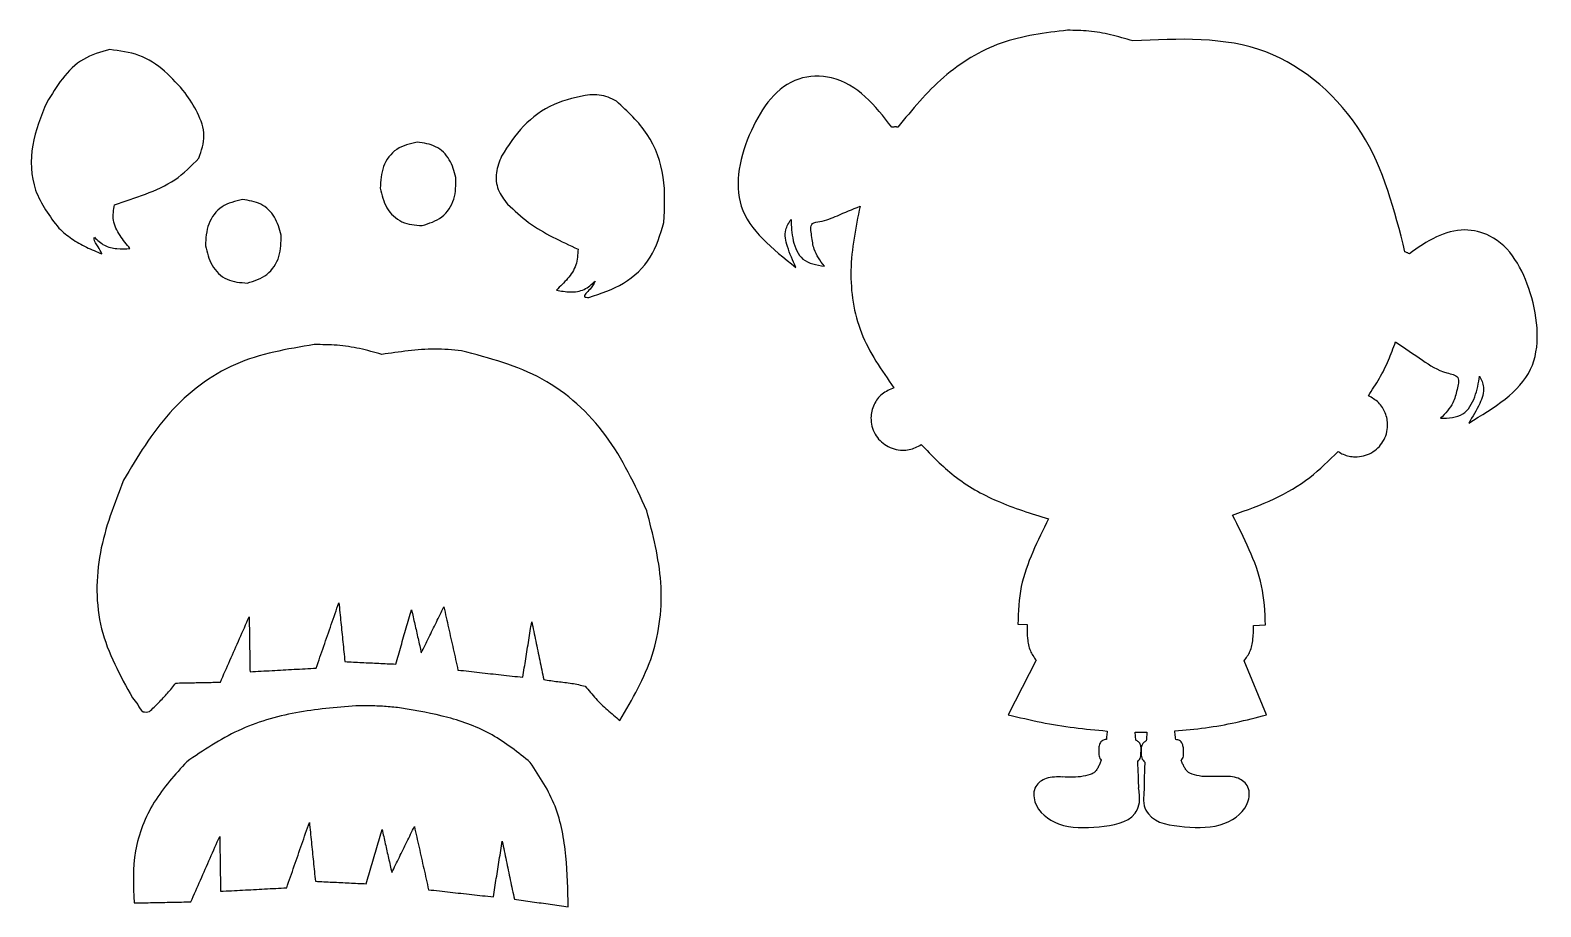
# Model space of a CAD drawing. Extents: x 10 to 590, y 56 to 798.
# Drawn here: x 10 to 590, y 461 to 798 of the extents above; entities that cross this region are included whole.
import ezdxf

# ---------------------------------------------------------------- set-up
doc = ezdxf.new("R2010")
doc.units = 0
doc.layers.add('Layer_1', color=7, linetype='CONTINUOUS')

msp = doc.modelspace()

# ---------------------------------------------------------------- linework, layer by layer
at = {"layer": 'Layer_1', "color": 7}
for points in [[(408.365333, 798.244216), (408.365333, 798.244216)], [(40.12009, 790.764606), (40.12009, 790.764606)], [(224.679093, 773.436952), (224.679093, 773.436952)], [(158.340173, 755.184255), (158.340173, 755.184255)], [(91.125669, 733.068545), (91.125669, 733.068545)], [(118.766413, 677.298836), (118.766413, 677.298836)], [(389.215333, 569.719212), (392.765333, 569.619212)], [(479.840333, 569.294292), (484.415333, 569.444292)], [(396.215333, 555.844212), (385.540333, 534.894212)], [(484.790333, 534.894292), (476.190333, 555.644292)], [(134.752709, 538.329148), (134.752709, 538.329148)], [(423.240333, 525.419212), (423.190333, 525.419212)], [(449.965293, 525.344292), (449.940333, 525.344292)], [(420.340333, 522.169212), (420.315373, 519.944212)], [(436.565333, 519.669212), (436.615333, 521.594212), (436.615333, 521.894212)], [(436.615333, 521.594252), (436.690293, 519.369252)], [(452.940253, 519.919292), (452.865293, 522.144292)], [(466.940253, 511.144292), (466.940253, 511.194292)], [(406.490373, 510.969212), (406.490373, 510.944252)], [(435.665373, 506.819252), (435.690333, 506.844212)], [(437.790293, 506.569252), (437.815253, 506.544292)]]:
    msp.add_lwpolyline(points, dxfattribs=at)
for points, knots in [([(408.365333, 798.244216), (399.664302, 797.192144), (382.385029, 795.102847), (359.57799, 781.063213), (348.626123, 767.695578), (343.115333, 760.969216)], [0, 0, 0, 0, 26.053219, 51.738781, 77.753435, 77.753435, 77.753435, 77.753435]), ([(433.415333, 794.094216), (430.589859, 794.952874), (425.061163, 796.633037), (416.641222, 798.02826), (411.090907, 798.173093), (408.365333, 798.244216)], [0, 0, 0, 0, 8.853832, 17.324586, 25.497967, 25.497967, 25.497967, 25.497967]), ([(538.040333, 712.994292), (534.040375, 728.889824), (526.070216, 760.562636), (485.301028, 796.725418), (451.056165, 794.988809), (433.415333, 794.094216)], [0, 0, 0, 0, 48.625607, 96.88947, 148.167067, 148.167067, 148.167067, 148.167067]), ([(40.12009, 790.764606), (36.59307, 789.802698), (29.481683, 787.863242), (21.586545, 779.788518), (17.806884, 773.569246), (15.92009, 770.464606)], [0, 0, 0, 0, 10.789888, 21.755217, 32.685367, 32.685367, 32.685367, 32.685367]), ([(69.17009, 774.114606), (66.64091, 776.999123), (61.563058, 782.790387), (51.675157, 789.406529), (43.95284, 790.31414), (40.12009, 790.764606)], [0, 0, 0, 0, 11.517207, 23.123173, 34.559603, 34.559603, 34.559603, 34.559603]), ([(340.740333, 760.919216), (337.598952, 765.048264), (331.458362, 773.119488), (318.776267, 781.006861), (299.32257, 780.450672), (284.468587, 759.727279), (277.614006, 727.813206), (294.923679, 714.11505), (303.890333, 707.019212)], [0, 0, 0, 0, 15.519018, 30.335678, 42.987134, 69.86109, 99.208963, 130.75057, 130.75057, 130.75057, 130.75057]), ([(74.42009, 749.039606), (75.383983, 751.908401), (77.336354, 757.719166), (74.156525, 766.637603), (70.829545, 771.626306), (69.17009, 774.114606)], [0, 0, 0, 0, 8.842188, 17.909916, 26.933754, 26.933754, 26.933754, 26.933754]), ([(224.679093, 773.436952), (219.970496, 772.497517), (210.527649, 770.613529), (198.518668, 761.887964), (193.338074, 753.814061), (190.754093, 749.786952)], [0, 0, 0, 0, 14.283944, 28.645711, 42.937622, 42.937622, 42.937622, 42.937622]), ([(234.929093, 770.911952), (233.874451, 771.463327), (231.76471, 772.566318), (228.251909, 773.398075), (225.870885, 773.423983), (224.679093, 773.436952)], [0, 0, 0, 0, 3.560759, 7.123068, 10.693048, 10.693048, 10.693048, 10.693048]), ([(15.92009, 770.464606), (13.722273, 765.099559), (9.332322, 754.383338), (9.971, 736.065307), (17.014184, 726.717626), (20.52009, 722.064604)], [0, 0, 0, 0, 17.338245, 34.631656, 51.771689, 51.771689, 51.771689, 51.771689]), ([(253.104093, 724.211948), (253.425999, 730.060847), (254.071107, 741.782154), (247.917762, 758.979919), (239.244079, 766.947992), (234.929093, 770.911952)], [0, 0, 0, 0, 17.491967, 35.054243, 52.440403, 52.440403, 52.440403, 52.440403]), ([(343.115333, 760.969216), (343.03236, 760.975388), (342.865962, 760.987765), (342.61648, 761.012096), (342.266916, 761.024437), (341.819585, 761.0106), (341.277209, 760.980939), (340.918632, 760.939714), (340.740333, 760.919216)], [0, 0, 0, 0, 0.249606, 0.500577, 0.751813, 1.298301, 1.842566, 2.380862, 2.380862, 2.380862, 2.380862]), ([(158.340173, 755.184255), (155.563579, 754.560504), (149.999338, 753.31052), (144.536886, 745.948681), (144.272264, 740.295626), (144.139477, 737.458927)], [0, 0, 0, 0, 8.325527, 16.684198, 25.103243, 25.103243, 25.103243, 25.103243]), ([(173.192157, 741.545455), (172.555879, 743.925636), (171.289166, 748.664148), (165.691926, 754.170092), (160.793859, 754.845773), (158.340173, 755.184255)], [0, 0, 0, 0, 7.322665, 14.578109, 21.861178, 21.861178, 21.861178, 21.861178]), ([(190.754093, 749.786952), (189.925991, 747.711329), (188.285417, 743.599258), (188.918042, 736.615944), (191.668493, 733.105443), (193.054093, 731.336952)], [0, 0, 0, 0, 6.6579, 13.190139, 19.821682, 19.821682, 19.821682, 19.821682]), ([(41.97009, 731.114606), (45.936438, 732.41991), (53.878238, 735.033515), (65.598582, 740.026687), (71.491163, 746.047126), (74.42009, 749.039606)], [0, 0, 0, 0, 12.560979, 25.150794, 37.593089, 37.593089, 37.593089, 37.593089]), ([(160.217421, 723.09222), (162.897231, 723.92794), (168.270934, 725.603774), (173.20815, 733.153925), (173.197495, 738.744226), (173.192157, 741.545455)], [0, 0, 0, 0, 8.227787, 16.498811, 24.805888, 24.805888, 24.805888, 24.805888]), ([(91.125669, 733.068545), (88.349075, 732.444794), (82.784834, 731.19481), (77.32238, 723.832973), (77.057758, 718.179918), (76.924971, 715.34322)], [0, 0, 0, 0, 8.325527, 16.684198, 25.103242, 25.103242, 25.103242, 25.103242]), ([(105.977653, 719.429748), (105.341375, 721.809928), (104.074662, 726.54844), (98.477422, 732.054383), (93.579355, 732.730063), (91.125669, 733.068545)], [0, 0, 0, 0, 7.322664, 14.578107, 21.861176, 21.861176, 21.861176, 21.861176]), ([(144.139477, 737.458927), (144.738361, 734.845655), (145.931337, 729.640023), (152.156485, 723.658551), (157.530173, 723.281016), (160.217421, 723.09222)], [0, 0, 0, 0, 7.951771, 15.839913, 23.730424, 23.730424, 23.730424, 23.730424]), ([(47.89509, 714.239604), (46.570306, 715.867954), (43.916598, 719.129742), (40.882035, 724.934799), (41.614603, 729.095553), (41.97009, 731.114606)], [0, 0, 0, 0, 6.340038, 12.699882, 18.695523, 18.695523, 18.695523, 18.695523]), ([(193.054093, 731.336952), (195.670998, 728.879341), (200.928312, 723.942048), (210.352885, 718.539391), (216.889634, 715.503216), (220.154093, 713.986948)], [0, 0, 0, 0, 10.735527, 21.567472, 32.373494, 32.373494, 32.373494, 32.373494]), ([(314.840333, 707.444212), (313.268178, 709.586066), (310.601055, 713.219669), (310.1162, 718.654786), (309.112827, 724.227454), (314.8148, 724.680365), (320.434454, 727.189853), (325.617702, 729.312245), (328.565333, 730.519216)], [0, 0, 0, 0, 7.633556, 12.950139, 17.58377, 20.431542, 27.593129, 37.035584, 37.035584, 37.035584, 37.035584]), ([(328.565333, 730.519216), (326.902628, 722.340266), (323.623433, 706.20969), (327.397472, 680.962581), (336.839298, 667.479012), (341.590333, 660.694212)], [0, 0, 0, 0, 24.965352, 49.236823, 73.820006, 73.820006, 73.820006, 73.820006]), ([(20.52009, 722.064604), (22.141902, 720.64929), (25.395309, 717.810125), (31.111885, 714.70242), (35.083905, 713.010592), (37.07009, 712.164604)], [0, 0, 0, 0, 6.439774, 12.9184, 19.398166, 19.398166, 19.398166, 19.398166]), ([(224.341157, 695.430652), (228.924512, 696.940744), (238.049138, 699.947063), (248.996384, 710.317635), (251.732746, 719.573372), (253.104093, 724.211948)], [0, 0, 0, 0, 14.388589, 28.645061, 42.96765, 42.96765, 42.96765, 42.96765]), ([(303.890333, 707.019212), (302.715304, 709.603728), (300.664538, 714.114461), (299.152264, 721.005679), (301.214358, 724.165312), (302.065333, 725.469212)], [0, 0, 0, 0, 8.640812, 15.08073, 19.605633, 19.605633, 19.605633, 19.605633]), ([(302.065333, 725.469212), (302.150653, 722.754702), (302.318578, 717.412087), (305.913151, 708.877607), (311.7809, 707.93545), (314.840333, 707.444212)], [0, 0, 0, 0, 8.239372, 16.216478, 24.906882, 24.906882, 24.906882, 24.906882]), ([(562.540333, 647.119292), (572.334203, 653.00949), (591.240343, 664.37996), (588.50716, 697.032886), (576.849516, 718.225443), (560.537834, 722.371764), (549.505773, 719.088739), (543.090772, 714.608985), (539.740333, 712.269292)], [0, 0, 0, 0, 31.541049, 60.887011, 87.760031, 97.657126, 108.852909, 121.093085, 121.093085, 121.093085, 121.093085]), ([(37.07009, 712.164604), (36.684908, 713.083486), (35.857159, 715.058145), (33.908436, 717.039793), (34.181087, 718.395645), (34.22009, 718.589604)], [0, 0, 0, 0, 3.045393, 6.544487, 7.1286, 7.1286, 7.1286, 7.1286]), ([(34.22009, 718.589604), (35.419419, 717.430713), (37.836935, 715.094707), (42.90713, 714.047881), (46.229212, 714.175572), (47.89509, 714.239604)], [0, 0, 0, 0, 4.911123, 9.899476, 14.916964, 14.916964, 14.916964, 14.916964]), ([(76.924971, 715.34322), (77.523855, 712.729948), (78.716832, 707.524316), (84.941981, 701.542846), (90.315669, 701.165312), (93.002917, 700.976516)], [0, 0, 0, 0, 7.951771, 15.839911, 23.730423, 23.730423, 23.730423, 23.730423]), ([(93.002917, 700.976516), (95.682727, 701.812236), (101.056429, 703.488069), (105.993646, 711.038218), (105.982992, 716.628519), (105.977653, 719.429748)], [0, 0, 0, 0, 8.227786, 16.498809, 24.805886, 24.805886, 24.805886, 24.805886]), ([(220.154093, 713.986948), (220.039125, 711.922429), (219.809053, 707.790948), (216.294352, 702.493817), (213.324846, 699.679521), (211.829093, 698.261948)], [0, 0, 0, 0, 6.101456, 12.210131, 18.409998, 18.409998, 18.409998, 18.409998]), ([(539.740333, 712.269292), (539.556063, 712.359661), (539.18709, 712.540611), (538.621534, 712.787221), (538.234017, 712.925286), (538.040333, 712.994292)], [0, 0, 0, 0, 0.615699, 1.232851, 1.849531, 1.849531, 1.849531, 1.849531]), ([(211.829093, 698.261948), (213.599044, 697.927427), (217.120513, 697.26187), (222.717149, 698.029313), (225.408685, 700.484622), (226.754093, 701.711948)], [0, 0, 0, 0, 5.410872, 10.76539, 16.117043, 16.117043, 16.117043, 16.117043]), ([(226.754093, 701.711948), (226.28216, 700.749959), (225.349654, 698.849135), (221.411208, 695.575882), (223.628812, 695.465961), (224.341157, 695.430652)], [0, 0, 0, 0, 3.668306, 7.248324, 8.942521, 8.942521, 8.942521, 8.942521]), ([(118.766413, 677.298836), (108.347542, 675.57595), (87.497671, 672.128174), (61.583465, 652.172281), (50.807154, 634.166654), (45.414069, 625.155604)], [0, 0, 0, 0, 31.30413, 62.644706, 94.042678, 94.042678, 94.042678, 94.042678]), ([(144.679285, 673.517068), (141.866392, 674.316622), (136.244249, 675.914696), (127.542924, 677.258194), (121.693592, 677.285281), (118.766413, 677.298836)], [0, 0, 0, 0, 8.76928, 17.527205, 26.300199, 26.300199, 26.300199, 26.300199]), ([(175.366413, 674.898836), (171.946035, 675.234797), (165.09427, 675.907801), (154.821273, 674.965058), (148.048364, 673.998077), (144.679285, 673.517068)], [0, 0, 0, 0, 10.28798, 20.609077, 30.824806, 30.824806, 30.824806, 30.824806]), ([(246.581005, 613.405268), (241.963438, 623.397068), (232.741029, 643.353132), (207.451012, 666.493846), (186.064536, 672.096319), (175.366413, 674.898836)], [0, 0, 0, 0, 32.869647, 65.648708, 98.457735, 98.457735, 98.457735, 98.457735]), ([(523.965333, 657.644292), (525.424532, 659.842735), (528.315181, 664.197816), (531.810283, 671.175154), (533.550742, 676.015033), (534.415333, 678.419292)], [0, 0, 0, 0, 7.911404, 15.672358, 23.333381, 23.333381, 23.333381, 23.333381]), ([(534.415333, 678.419292), (537.906985, 676.009996), (544.349037, 671.564877), (551.533688, 666.695222), (559.503304, 665.35837), (557.93878, 659.510113), (556.642919, 654.106184), (553.558964, 650.859113), (551.740333, 648.944292)], [0, 0, 0, 0, 12.562632, 23.177886, 27.676042, 32.305094, 37.614176, 45.244833, 45.244833, 45.244833, 45.244833]), ([(551.740333, 648.944292), (554.838131, 649.042625), (560.778774, 649.231199), (565.438338, 657.234487), (566.285143, 662.512818), (566.715333, 665.194292)], [0, 0, 0, 0, 8.6939, 16.672274, 24.910619, 24.910619, 24.910619, 24.910619]), ([(566.715333, 665.194292), (567.391995, 663.792128), (569.032601, 660.392505), (566.643639, 653.750375), (564.034871, 649.534517), (562.540333, 647.119292)], [0, 0, 0, 0, 4.524346, 10.969524, 19.614578, 19.614578, 19.614578, 19.614578]), ([(341.590333, 660.694212), (340.001098, 660.00797), (336.833052, 658.639985), (333.612797, 654.327807), (332.279854, 648.752464), (333.829304, 642.67217), (338.447991, 637.917677), (343.597709, 636.452469), (347.4466, 636.817941), (349.904672, 637.556657), (351.332101, 638.43394), (352.040333, 638.869212)], [0, 0, 0, 0, 5.118784, 10.203998, 15.468248, 21.884959, 28.11439, 34.532671, 37.138034, 39.662021, 42.147526, 42.147526, 42.147526, 42.147526]), ([(512.340333, 636.169292), (512.995527, 635.782526), (514.316437, 635.002783), (516.558302, 634.312788), (520.250651, 633.882088), (525.36585, 635.182876), (530.115817, 639.804605), (531.802346, 645.714416), (530.774438, 651.075892), (528.114217, 655.263371), (525.348956, 656.850272), (523.965333, 657.644292)], [0, 0, 0, 0, 2.276304, 4.589163, 6.971592, 13.388304, 19.617734, 26.036016, 30.928872, 35.649375, 40.376664, 40.376664, 40.376664, 40.376664]), ([(352.040333, 638.869212), (356.100571, 634.655591), (364.614768, 625.819757), (381.567751, 616.250158), (394.337188, 612.317966), (400.990333, 610.269212)], [0, 0, 0, 0, 17.486411, 36.66847, 57.534218, 57.534218, 57.534218, 57.534218]), ([(471.790333, 611.719292), (477.192882, 613.631434), (487.612529, 617.319295), (501.537896, 625.484298), (508.834944, 632.702013), (512.340333, 636.169292)], [0, 0, 0, 0, 17.179612, 33.133527, 47.882919, 47.882919, 47.882919, 47.882919]), ([(45.414069, 625.155604), (41.868973, 616.038971), (34.776763, 597.800515), (34.586165, 567.284338), (44.102148, 550.013655), (48.844221, 541.407204)], [0, 0, 0, 0, 29.271129, 58.55892, 87.651391, 87.651391, 87.651391, 87.651391]), ([(236.241413, 532.698836), (240.989402, 540.842006), (250.493985, 557.143101), (253.638743, 586.055249), (248.934613, 604.284606), (246.581005, 613.405268)], [0, 0, 0, 0, 28.05465, 56.160135, 84.302541, 84.302541, 84.302541, 84.302541]), ([(400.990333, 610.269212), (398.918584, 606.057223), (394.782895, 597.649119), (389.746117, 584.167583), (389.39421, 574.588381), (389.215333, 569.719212)], [0, 0, 0, 0, 14.102984, 28.152821, 42.677355, 42.677355, 42.677355, 42.677355]), ([(484.415333, 569.444292), (484.208645, 574.52942), (483.801849, 584.537812), (478.326709, 598.549696), (473.97268, 607.322263), (471.790333, 611.719292)], [0, 0, 0, 0, 15.162852, 29.84306, 44.595372, 44.595372, 44.595372, 44.595372]), ([(119.491413, 552.848836), (120.456386, 555.643864), (122.386333, 561.233922), (125.290797, 569.615712), (127.224541, 575.204461), (128.191413, 577.998836)], [0, 0, 0, 0, 8.870749, 17.741506, 26.612263, 26.612263, 26.612263, 26.612263]), ([(128.191413, 577.998836), (128.449273, 575.482118), (128.964993, 570.448679), (129.730408, 562.897695), (130.254411, 557.865118), (130.516413, 555.348836)], [0, 0, 0, 0, 7.589681, 15.179369, 22.769023, 22.769023, 22.769023, 22.769023]), ([(150.066413, 554.398836), (150.741874, 556.720923), (152.092798, 561.365099), (154.116589, 568.332118), (155.466471, 572.976597), (156.141413, 575.298836)], [0, 0, 0, 0, 7.255002, 14.510007, 21.765009, 21.765009, 21.765009, 21.765009]), ([(156.141413, 575.298836), (156.558031, 573.45438), (157.391267, 569.76547), (158.640983, 564.232073), (159.474603, 560.543248), (159.891413, 558.698836)], [0, 0, 0, 0, 5.672766, 11.345531, 17.018299, 17.018299, 17.018299, 17.018299]), ([(159.891413, 558.698836), (160.85715, 560.667375), (162.788625, 564.604453), (165.676336, 570.514724), (167.603054, 574.454132), (168.566413, 576.423836)], [0, 0, 0, 0, 6.578004, 13.15601, 19.734015, 19.734015, 19.734015, 19.734015]), ([(168.566413, 576.423836), (169.169234, 573.721068), (170.374878, 568.315532), (172.184144, 560.207407), (173.38899, 554.801693), (173.991413, 552.098836)], [0, 0, 0, 0, 8.307534, 16.615069, 24.922605, 24.922605, 24.922605, 24.922605]), ([(82.641405, 547.448836), (83.878071, 550.240551), (86.351426, 555.824031), (90.026905, 564.214495), (92.486573, 569.804059), (93.716405, 572.598836)], [0, 0, 0, 0, 9.160073, 18.320315, 27.48052, 27.48052, 27.48052, 27.48052]), ([(93.716405, 572.598836), (93.752557, 570.248836), (93.824861, 565.548837), (93.934024, 558.498849), (94.005611, 553.79884), (94.041405, 551.448836)], [0, 0, 0, 0, 7.050834, 14.101666, 21.152497, 21.152497, 21.152497, 21.152497]), ([(198.941413, 549.348836), (199.313548, 551.72194), (200.057823, 556.468171), (201.20573, 563.58252), (201.962852, 568.326732), (202.341413, 570.698836)], [0, 0, 0, 0, 7.206305, 14.412682, 21.619046, 21.619046, 21.619046, 21.619046]), ([(202.341413, 570.698836), (202.857171, 568.223628), (203.888692, 563.273198), (205.416517, 555.843565), (206.466453, 550.897054), (206.991413, 548.423836)], [0, 0, 0, 0, 7.585113, 15.170276, 22.755209, 22.755209, 22.755209, 22.755209]), ([(392.765333, 569.619212), (392.759222, 567.809209), (392.747727, 564.404248), (393.683301, 559.54715), (395.404244, 557.030378), (396.215333, 555.844212)], [0, 0, 0, 0, 5.438754, 10.231331, 14.503669, 14.503669, 14.503669, 14.503669]), ([(476.190333, 555.644292), (477.029456, 556.807809), (478.807194, 559.272794), (479.814152, 564.102187), (479.831243, 567.491735), (479.840333, 569.294292)], [0, 0, 0, 0, 4.263254, 9.031977, 14.448447, 14.448447, 14.448447, 14.448447]), ([(94.041405, 551.448836), (96.868987, 551.607895), (102.524162, 551.926013), (111.007512, 552.392541), (116.66345, 552.696738), (119.491413, 552.848836)], [0, 0, 0, 0, 8.496158, 16.992345, 25.488495, 25.488495, 25.488495, 25.488495]), ([(130.516413, 555.348836), (132.688458, 555.239686), (137.032559, 555.021387), (143.549057, 554.70103), (147.893967, 554.499567), (150.066413, 554.398836)], [0, 0, 0, 0, 6.524358, 13.04875, 19.573086, 19.573086, 19.573086, 19.573086]), ([(173.991413, 552.098836), (176.763541, 551.792335), (182.307808, 551.179333), (190.622266, 550.242598), (196.168379, 549.646755), (198.941413, 549.348836)], [0, 0, 0, 0, 8.367065, 16.73416, 25.101119, 25.101119, 25.101119, 25.101119]), ([(55.358141, 536.116436), (56.566567, 537.253862), (58.989886, 539.534803), (62.396656, 543.192296), (64.47716, 545.797496), (65.516405, 547.098836)], [0, 0, 0, 0, 4.977955, 9.982551, 14.977478, 14.977478, 14.977478, 14.977478]), ([(65.516405, 547.098836), (67.419188, 547.137539), (71.224753, 547.214946), (76.933182, 547.326914), (80.738665, 547.408195), (82.641405, 547.448836)], [0, 0, 0, 0, 5.709527, 11.419057, 17.128577, 17.128577, 17.128577, 17.128577]), ([(206.991413, 548.423836), (208.771863, 548.156259), (212.343169, 547.619543), (217.69721, 547.108526), (221.177278, 546.298045), (222.891413, 545.898836)], [0, 0, 0, 0, 5.401766, 10.835096, 16.109054, 16.109054, 16.109054, 16.109054]), ([(222.891413, 545.898836), (224.216607, 544.293698), (226.873853, 541.075117), (231.365589, 536.677624), (234.613813, 534.026995), (236.241413, 532.698836)], [0, 0, 0, 0, 6.241438, 12.515168, 18.815894, 18.815894, 18.815894, 18.815894]), ([(48.844221, 541.407204), (49.55053, 540.606234), (50.997227, 538.965649), (52.426408, 535.624117), (54.516065, 535.975028), (55.358141, 536.116436)], [0, 0, 0, 0, 3.299991, 6.759207, 9.094066, 9.094066, 9.094066, 9.094066]), ([(134.752709, 538.329148), (127.035277, 537.708879), (111.601306, 536.468413), (88.995759, 529.867125), (76.129367, 521.179674), (69.708065, 516.84398)], [0, 0, 0, 0, 23.218093, 46.433505, 69.563231, 69.563231, 69.563231, 69.563231]), ([(152.232725, 537.49358), (150.297192, 537.697754), (146.426551, 538.106059), (140.590795, 538.374936), (136.698907, 538.344412), (134.752709, 538.329148)], [0, 0, 0, 0, 5.837981, 11.674679, 17.512903, 17.512903, 17.512903, 17.512903]), ([(201.802709, 516.579148), (197.065996, 520.377273), (187.55327, 528.005036), (170.213338, 534.415191), (158.223469, 536.467928), (152.232725, 537.49358)], [0, 0, 0, 0, 18.113125, 36.37653, 54.614424, 54.614424, 54.614424, 54.614424]), ([(385.540333, 534.894212), (389.752006, 533.895128), (398.12862, 531.908047), (410.820089, 529.787535), (419.312093, 529.024255), (423.540333, 528.644212)], [0, 0, 0, 0, 12.983823, 25.823578, 38.556351, 38.556351, 38.556351, 38.556351]), ([(449.565333, 528.669292), (453.485189, 529.031436), (461.363163, 529.75926), (473.145515, 531.822045), (480.889749, 533.865203), (484.790333, 534.894292)], [0, 0, 0, 0, 11.806914, 23.729071, 35.827818, 35.827818, 35.827818, 35.827818]), ([(423.540333, 528.644212), (423.514118, 528.284408), (423.46173, 527.565347), (423.362995, 526.490015), (423.281166, 525.775676), (423.240333, 525.419212)], [0, 0, 0, 0, 1.082261, 2.162882, 3.239244, 3.239244, 3.239244, 3.239244]), ([(449.940333, 525.344292), (449.89129, 525.711577), (449.792955, 526.448025), (449.666161, 527.55639), (449.598944, 528.298304), (449.565333, 528.669292)], [0, 0, 0, 0, 1.111626, 2.228934, 3.346428, 3.346428, 3.346428, 3.346428]), ([(423.190333, 525.419212), (422.692108, 525.330321), (421.672261, 525.148366), (420.578705, 523.823229), (420.422329, 522.738171), (420.340333, 522.169212)], [0, 0, 0, 0, 1.480613, 3.030764, 4.739681, 4.739681, 4.739681, 4.739681]), ([(434.590333, 525.119212), (434.557864, 525.466743), (434.493218, 526.158701), (434.392849, 527.192003), (434.324414, 527.877715), (434.290333, 528.219212)], [0, 0, 0, 0, 1.047134, 2.084911, 3.11449, 3.11449, 3.11449, 3.11449]), ([(434.290333, 528.219212), (434.795941, 528.212532), (435.806956, 528.199177), (437.323651, 528.183954), (438.334717, 528.190819), (438.840333, 528.194252)], [0, 0, 0, 0, 1.516966, 3.033324, 4.55018, 4.55018, 4.55018, 4.55018]), ([(436.615333, 521.894212), (436.570762, 522.379148), (436.485219, 523.309865), (435.745371, 524.525968), (434.967244, 524.925625), (434.590333, 525.119212)], [0, 0, 0, 0, 1.451353, 2.785524, 4.038877, 4.038877, 4.038877, 4.038877]), ([(438.590333, 524.844252), (438.216522, 524.645029), (437.445469, 524.234095), (436.72187, 523.010089), (436.651831, 522.0793), (436.615333, 521.594252)], [0, 0, 0, 0, 1.253231, 2.585023, 4.034256, 4.034256, 4.034256, 4.034256]), ([(438.840333, 528.194252), (438.810767, 527.825459), (438.751411, 527.085058), (438.672849, 525.968032), (438.617941, 525.220244), (438.590333, 524.844252)], [0, 0, 0, 0, 1.109922, 2.228315, 3.359328, 3.359328, 3.359328, 3.359328]), ([(452.865293, 522.144292), (452.773995, 522.711599), (452.59996, 523.793023), (451.48648, 525.099831), (450.4646, 525.264051), (449.965293, 525.344292)], [0, 0, 0, 0, 1.708375, 3.256574, 4.735847, 4.735847, 4.735847, 4.735847]), ([(69.708065, 516.84398), (65.232416, 511.88685), (56.256833, 501.945692), (48.64091, 482.68851), (49.182247, 469.228639), (49.452697, 462.504148)], [0, 0, 0, 0, 19.956125, 40.02054, 60.05252, 60.05252, 60.05252, 60.05252]), ([(421.265373, 517.419212), (421.097287, 516.966192), (420.759478, 516.055737), (420.134141, 514.722929), (419.606662, 513.889802), (419.340373, 513.469212)], [0, 0, 0, 0, 1.449498, 2.913117, 4.405311, 4.405311, 4.405311, 4.405311]), ([(420.315373, 519.944212), (420.333883, 519.619022), (420.369802, 518.987975), (420.703161, 518.108244), (421.081175, 517.64496), (421.265373, 517.419212)], [0, 0, 0, 0, 0.973787, 1.889681, 2.760125, 2.760125, 2.760125, 2.760125]), ([(435.290333, 516.969212), (435.525662, 517.191127), (436.009676, 517.64755), (436.459229, 518.602331), (436.529164, 519.305534), (436.565333, 519.669212)], [0, 0, 0, 0, 0.964663, 1.984069, 3.075986, 3.075986, 3.075986, 3.075986]), ([(435.690333, 506.844212), (435.669532, 507.967323), (435.627867, 510.216956), (435.49333, 513.592583), (435.358024, 515.843237), (435.290333, 516.969212)], [0, 0, 0, 0, 3.369852, 6.749935, 10.133909, 10.133909, 10.133909, 10.133909]), ([(436.690293, 519.369252), (436.732895, 519.006401), (436.815277, 518.30474), (437.283853, 517.359394), (437.775961, 516.911891), (438.015293, 516.694252)], [0, 0, 0, 0, 1.091381, 2.110457, 3.07533, 3.07533, 3.07533, 3.07533]), ([(452.040253, 517.394292), (452.220037, 517.621748), (452.588228, 518.087567), (452.904013, 518.967786), (452.92791, 519.595225), (452.940253, 519.919292)], [0, 0, 0, 0, 0.866081, 1.773694, 2.743223, 2.743223, 2.743223, 2.743223]), ([(453.990253, 513.569292), (453.725022, 513.976668), (453.199661, 514.783586), (452.559505, 516.07124), (452.212832, 516.95456), (452.040253, 517.394292)], [0, 0, 0, 0, 1.457391, 2.886754, 4.303685, 4.303685, 4.303685, 4.303685]), ([(216.352709, 461.029148), (216.209001, 467.533193), (215.92158, 480.541525), (212.58045, 500.161788), (205.384116, 511.123714), (201.802709, 516.579148)], [0, 0, 0, 0, 19.561757, 39.124241, 58.505341, 58.505341, 58.505341, 58.505341]), ([(406.490373, 510.944252), (404.337429, 511.009074), (400.490013, 511.124914), (395.152052, 507.539787), (395.186725, 498.665508), (405.807338, 490.892923), (419.700251, 491.541055), (432.695074, 493.318448), (436.131113, 500.330044), (436.008653, 503.778428), (435.761253, 505.969925), (435.665373, 506.819252)], [0, 0, 0, 0, 6.383201, 11.407093, 17.294069, 29.745516, 45.357214, 60.101461, 63.625662, 67.687737, 70.258222, 70.258222, 70.258222, 70.258222]), ([(417.840373, 512.244212), (416.682592, 511.848338), (414.273857, 511.024732), (410.403768, 510.918297), (407.790881, 510.952292), (406.490373, 510.969212)], [0, 0, 0, 0, 3.650687, 7.595167, 11.503966, 11.503966, 11.503966, 11.503966]), ([(419.340373, 513.469212), (419.193364, 513.309279), (418.900573, 512.990746), (418.392781, 512.582862), (418.0248, 512.357274), (417.840373, 512.244212)], [0, 0, 0, 0, 0.651039, 1.296646, 1.945326, 1.945326, 1.945326, 1.945326]), ([(437.815253, 506.544292), (437.734514, 505.693101), (437.526228, 503.497229), (437.466709, 500.046895), (441.025505, 493.096628), (454.047652, 491.538794), (467.953051, 491.124799), (478.437843, 499.073689), (478.328545, 507.944671), (472.93143, 511.431548), (469.090681, 511.247397), (466.940253, 511.144292)], [0, 0, 0, 0, 2.57133, 6.633431, 10.158032, 24.904415, 40.518793, 52.970124, 58.853176, 63.868423, 70.248827, 70.248827, 70.248827, 70.248827]), ([(438.015293, 516.694252), (437.966975, 515.567756), (437.870413, 513.316434), (437.794776, 509.940774), (437.791786, 507.692082), (437.790293, 506.569252)], [0, 0, 0, 0, 3.382544, 6.760074, 10.128511, 10.128511, 10.128511, 10.128511]), ([(455.340253, 512.394292), (455.173453, 512.503363), (454.840645, 512.720987), (454.390466, 513.119775), (454.124452, 513.418561), (453.990253, 513.569292)], [0, 0, 0, 0, 0.597303, 1.191775, 1.796997, 1.796997, 1.796997, 1.796997]), ([(466.940253, 511.194292), (465.608401, 511.155265), (462.934937, 511.076927), (458.974088, 511.133982), (456.517962, 511.985831), (455.340253, 512.394292)], [0, 0, 0, 0, 4.005255, 8.039861, 11.756641, 11.756641, 11.756641, 11.756641]), ([(71.302697, 462.954148), (72.541961, 465.748718), (75.02051, 471.337908), (78.704802, 479.736503), (81.170069, 485.331602), (82.402701, 488.129148)], [0, 0, 0, 0, 9.171065, 18.342287, 27.513479, 27.513479, 27.513479, 27.513479]), ([(82.402701, 488.129148), (82.438832, 485.781925), (82.511095, 481.087481), (82.619863, 474.045821), (82.691755, 469.351372), (82.727701, 467.004148)], [0, 0, 0, 0, 7.042501, 14.085, 21.1275, 21.1275, 21.1275, 21.1275]), ([(108.152709, 468.354148), (109.117682, 471.149176), (111.047629, 476.739234), (113.952093, 485.121024), (115.885837, 490.709773), (116.852709, 493.504148)], [0, 0, 0, 0, 8.870749, 17.741506, 26.612263, 26.612263, 26.612263, 26.612263]), ([(116.852709, 493.504148), (117.110569, 490.98743), (117.626289, 485.953991), (118.391704, 478.403007), (118.915707, 473.37043), (119.177709, 470.854148)], [0, 0, 0, 0, 7.589681, 15.179369, 22.769023, 22.769023, 22.769023, 22.769023]), ([(138.727709, 469.904148), (139.40317, 472.226235), (140.754094, 476.870411), (142.777885, 483.83743), (144.127767, 488.481909), (144.802709, 490.804148)], [0, 0, 0, 0, 7.255002, 14.510007, 21.765009, 21.765009, 21.765009, 21.765009]), ([(144.802709, 490.804148), (145.219327, 488.959692), (146.052563, 485.270782), (147.302279, 479.737385), (148.135899, 476.04856), (148.552709, 474.204148)], [0, 0, 0, 0, 5.672766, 11.345531, 17.018299, 17.018299, 17.018299, 17.018299]), ([(148.552709, 474.204148), (149.518446, 476.172687), (151.449921, 480.109765), (154.337632, 486.020036), (156.26435, 489.959444), (157.227709, 491.929148)], [0, 0, 0, 0, 6.578004, 13.15601, 19.734015, 19.734015, 19.734015, 19.734015]), ([(157.227709, 491.929148), (157.833366, 489.226392), (159.04468, 483.820881), (160.863475, 475.713025), (162.072964, 470.307106), (162.677709, 467.604148)], [0, 0, 0, 0, 8.309355, 16.618709, 24.928059, 24.928059, 24.928059, 24.928059]), ([(187.602709, 464.854148), (187.974957, 467.230011), (188.719458, 471.98176), (189.867077, 479.10449), (190.624165, 483.854263), (191.002709, 486.229148)], [0, 0, 0, 0, 7.214536, 14.429142, 21.643734, 21.643734, 21.643734, 21.643734]), ([(191.002709, 486.229148), (191.521284, 483.751172), (192.558439, 478.795206), (194.095708, 471.357453), (195.15038, 466.405227), (195.677709, 463.929148)], [0, 0, 0, 0, 7.594971, 15.189987, 22.784795, 22.784795, 22.784795, 22.784795]), ([(119.177709, 470.854148), (121.349754, 470.744998), (125.693855, 470.526699), (132.210353, 470.206342), (136.555263, 470.004879), (138.727709, 469.904148)], [0, 0, 0, 0, 6.524358, 13.04875, 19.573086, 19.573086, 19.573086, 19.573086]), ([(82.727701, 467.004148), (85.552966, 467.14895), (91.203523, 467.438556), (99.677291, 467.911677), (105.327575, 468.206658), (108.152709, 468.354148)], [0, 0, 0, 0, 8.486912, 16.973898, 25.460837, 25.460837, 25.460837, 25.460837]), ([(162.677709, 467.604148), (165.447066, 467.297698), (170.985789, 466.684796), (179.29187, 465.747688), (184.832444, 465.151993), (187.602709, 464.854148)], [0, 0, 0, 0, 8.358784, 16.717595, 25.07627, 25.07627, 25.07627, 25.07627]), ([(49.452697, 462.504148), (51.880511, 462.552267), (56.736144, 462.648505), (64.019474, 462.798782), (68.874957, 462.902359), (71.302697, 462.954148)], [0, 0, 0, 0, 7.284875, 14.569759, 21.854636, 21.854636, 21.854636, 21.854636]), ([(195.677709, 463.929148), (197.975272, 463.609304), (202.570408, 462.969616), (209.464464, 462.019905), (214.056639, 461.359399), (216.352709, 461.029148)], [0, 0, 0, 0, 6.959161, 13.91835, 20.877428, 20.877428, 20.877428, 20.877428])]:
    msp.add_open_spline(points, degree=3, knots=knots, dxfattribs=at)

doc.saveas('drawing.dxf')
